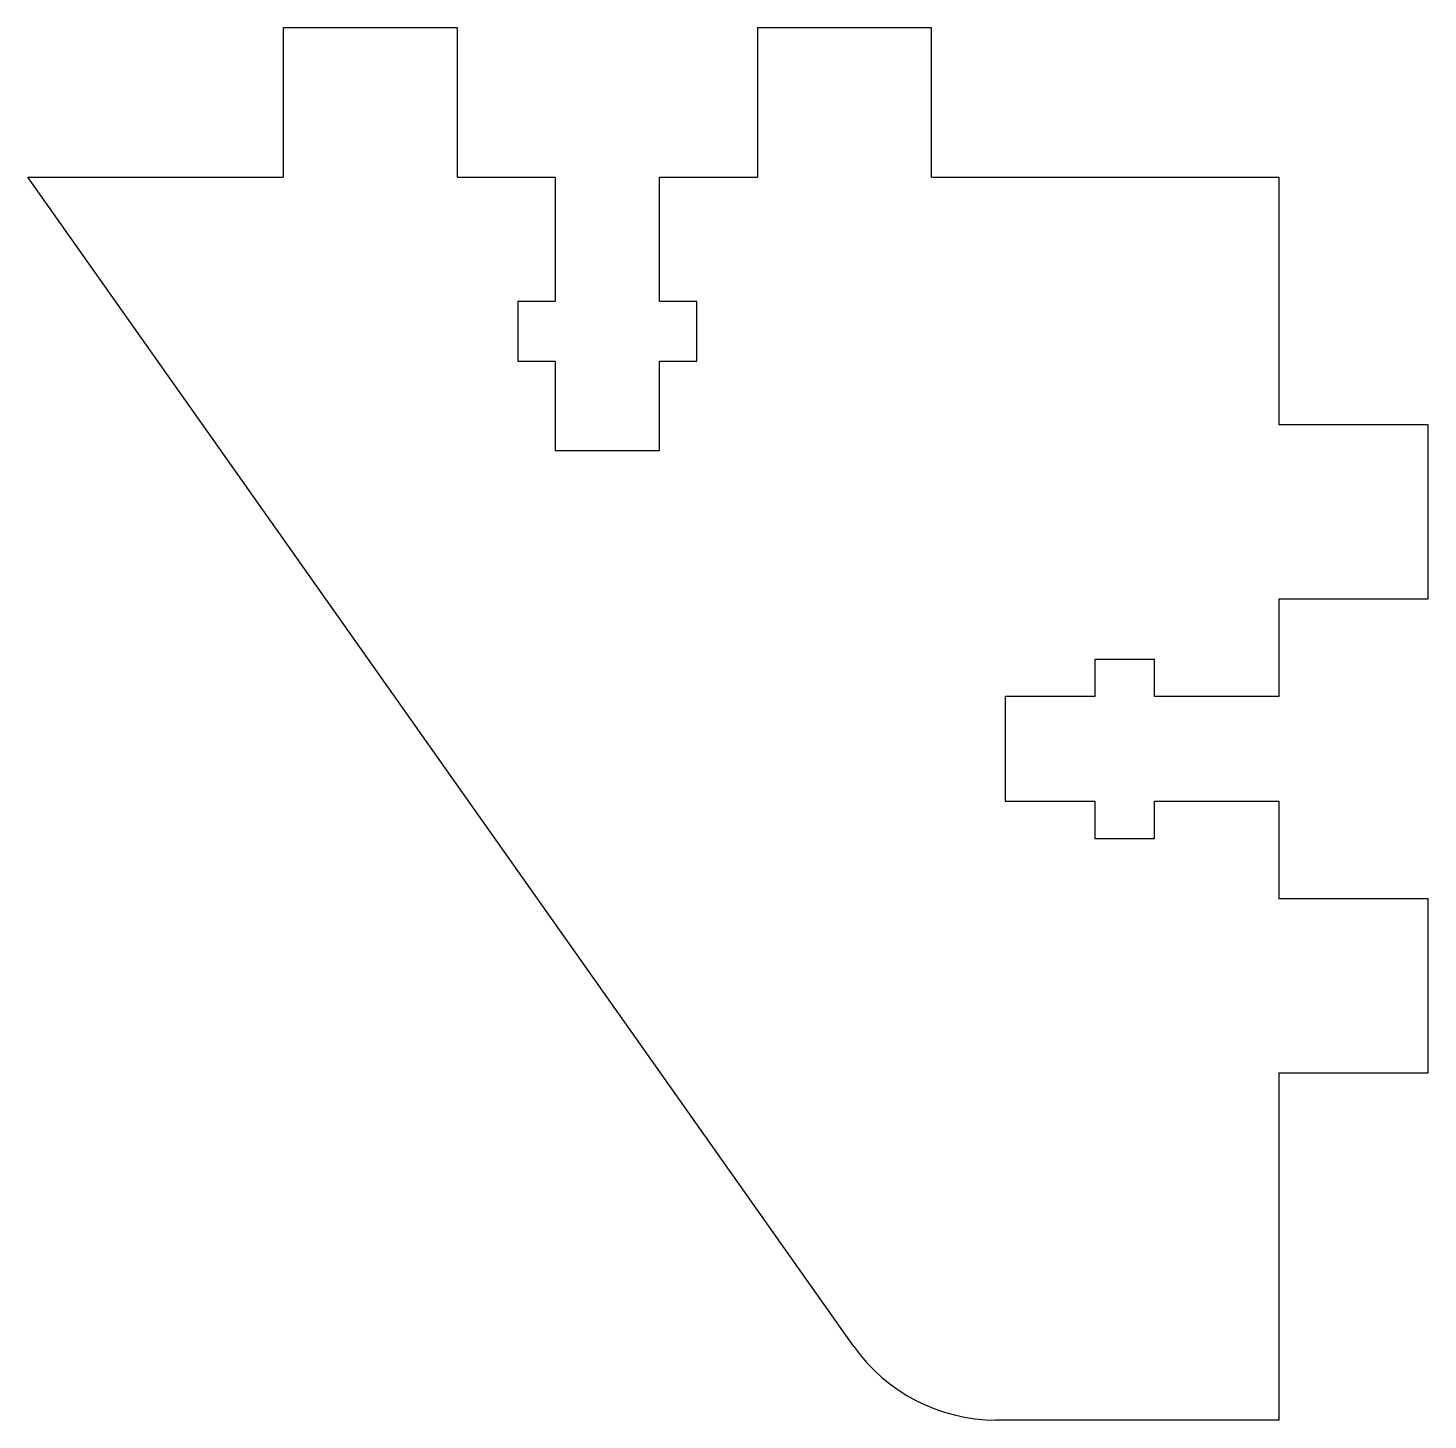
# Model space of a CAD drawing. Header units: millimetres. Extents: x -25.1 to 31.1, y -56 to 0.
import ezdxf

# ---------------------------------------------------------------- set-up
doc = ezdxf.new("R2010")
doc.units = ezdxf.units.MM

msp = doc.modelspace()

# ---------------------------------------------------------------- linework, layer by layer
at = {"color": 7, "linetype": 'Continuous', "lineweight": 25}
for p, q in [((-7.882, 0), (-14.882, 0)), ((-14.882, 0), (-14.882, -6)), ((-7.882, -6), (-7.882, 0)), ((11.182, 0), (4.182, 0)), ((4.182, 0), (4.182, -6)), ((11.182, -6), (11.182, 0)), ((-25.15, -6), (-14.882, -6)), ((8.058, -53.037), (-25.15, -6)), ((-7.882, -6), (-3.95, -6)), ((-3.95, -6), (-3.95, -11)), ((0.25, -6), (4.182, -6)), ((0.25, -11), (0.25, -6)), ((11.182, -6), (25.15, -6)), ((25.15, -6), (25.15, -15.968)), ((-5.45, -11), (-5.45, -13.4)), ((-3.95, -11), (-5.45, -11)), ((1.75, -11), (0.25, -11)), ((1.75, -13.4), (1.75, -11)), ((-5.45, -13.4), (-3.95, -13.4)), ((-3.95, -13.4), (-3.95, -17)), ((0.25, -13.4), (1.75, -13.4)), ((0.25, -17), (0.25, -13.4)), ((31.15, -15.968), (25.15, -15.968)), ((31.15, -22.968), (31.15, -15.968)), ((-3.95, -17), (0.25, -17)), ((25.15, -22.968), (25.15, -26.9)), ((25.15, -22.968), (31.15, -22.968)), ((17.75, -25.4), (17.75, -26.9)), ((20.15, -25.4), (17.75, -25.4)), ((20.15, -26.9), (20.15, -25.4)), ((14.15, -26.9), (14.15, -31.1)), ((17.75, -26.9), (14.15, -26.9)), ((25.15, -26.9), (20.15, -26.9)), ((14.15, -31.1), (17.75, -31.1)), ((17.75, -31.1), (17.75, -32.6)), ((20.15, -31.1), (25.15, -31.1)), ((20.15, -32.6), (20.15, -31.1)), ((25.15, -31.1), (25.15, -35.032)), ((17.75, -32.6), (20.15, -32.6)), ((31.15, -35.032), (25.15, -35.032)), ((31.15, -42.032), (31.15, -35.032)), ((25.15, -42.032), (25.15, -56)), ((25.15, -42.032), (31.15, -42.032)), ((25.15, -56), (13.777, -56))]:
    msp.add_line(p, q, dxfattribs=at)
msp.add_arc((13.777, -49), 7, 215.2219, 270, dxfattribs=at)

doc.saveas('drawing.dxf')
